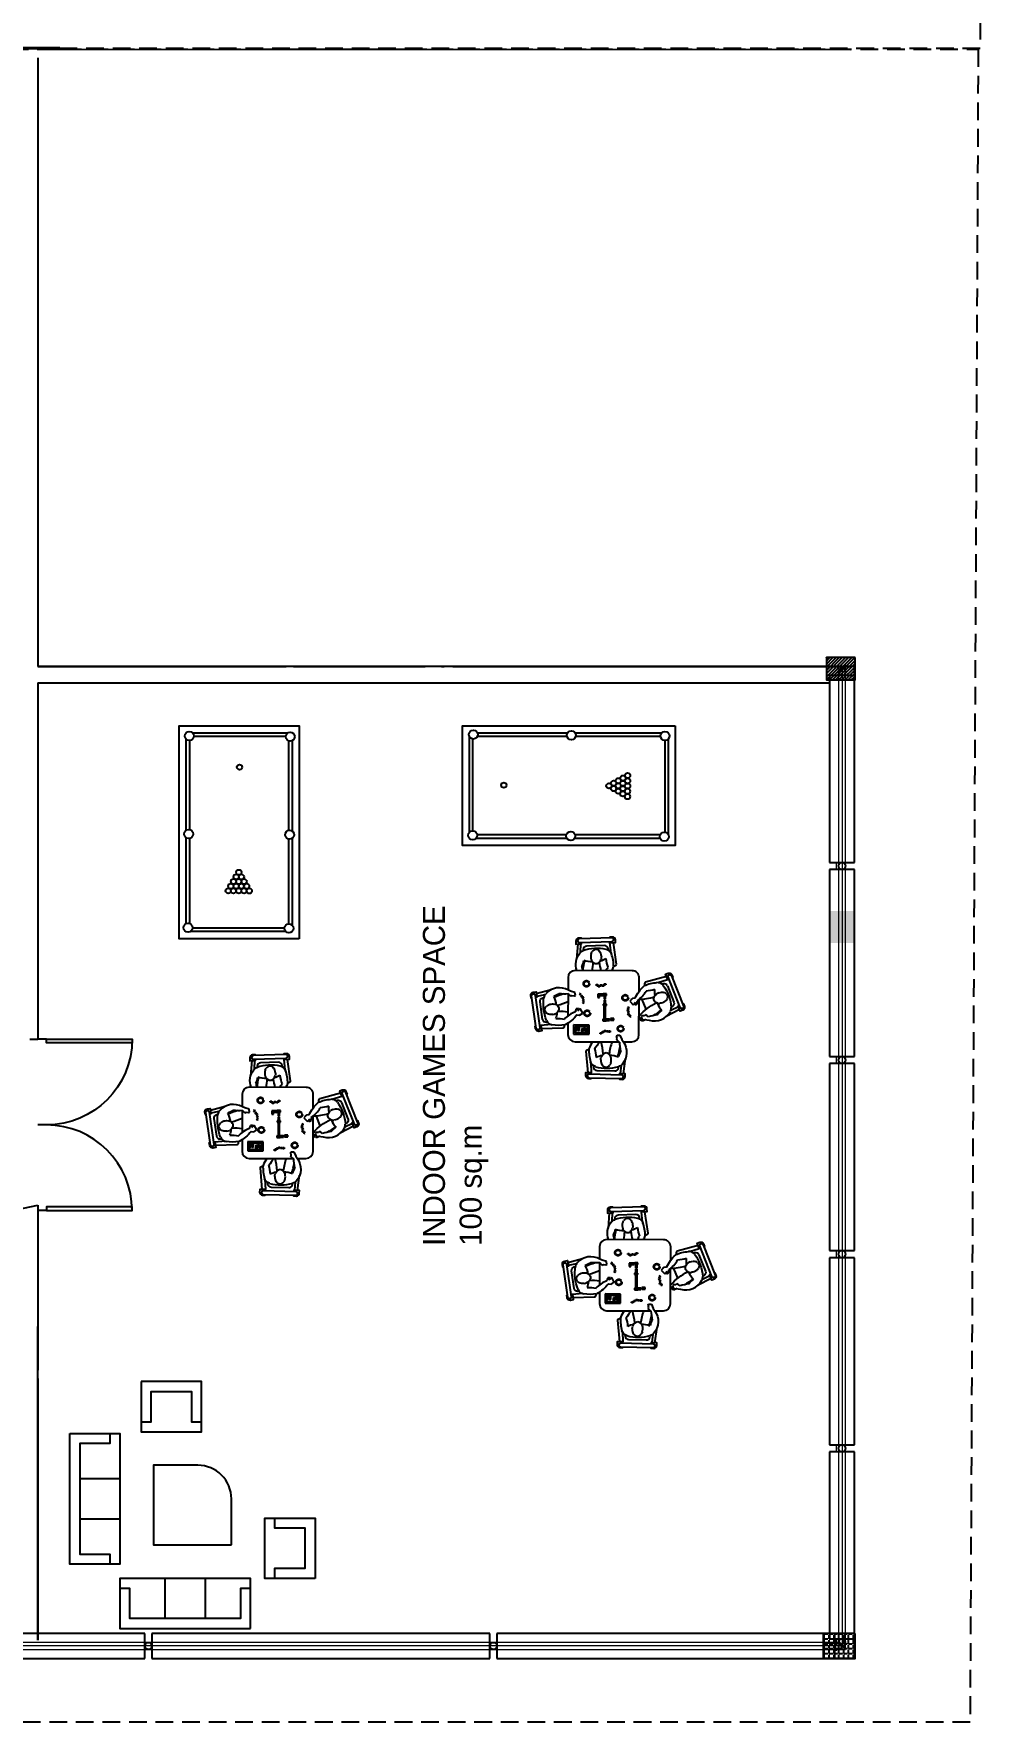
# Model space of a CAD drawing. Header units: metres. Extents: x 511.7 to 565.1, y 73.9 to 159.1.
# Drawn here: x 548.55 to 561.95, y 123.02 to 146.85 of the extents above; entities that cross this region are included whole.
import ezdxf

# ---------------------------------------------------------------- set-up
doc = ezdxf.new("R2010")
doc.units = ezdxf.units.M
doc.header["$MEASUREMENT"] = 0
doc.linetypes.add('DASHED2', pattern=[0.375, 0.25, -0.125])
doc.layers.get('0').update_dxf_attribs({"lineweight": 25})
for name, color, linetype, lineweight in [('A-GLAZ-CWMG', 7, 'Continuous', 9), ('A-WALL', 7, 'Continuous', 9), ('walls', 255, 'Continuous', 25)]:
    doc.layers.add(name, color=color, linetype=linetype, lineweight=lineweight)
doc.layers.add('DEFAULT', color=7, linetype='Continuous')
doc.layers.add('MUEBLES', color=5, linetype='Continuous')
doc.styles.get("Standard").update_dxf_attribs({"font": 'arial.ttf'})

# ---------------------------------------------------------------- blocks, each defined once
blk = doc.blocks.new('*U9')
for p, q in [((0, 0), (0, 100)), ((1000, 0), (1000, 100))]:
    blk.add_line(p, q)
blk.add_lwpolyline([(0, 0), (0, -1000), (43.75, -1000), (43.75, 0)], close=True)
blk.add_arc((0, 0), 1000, 270, 0)
blk = doc.blocks.new('mesadom')
at = {"layer": 'MUEBLES'}
for p, q in [((282.122, 353.513, -0.438), (282.105, 353.297, -0.438)), ((282.11, 353.535, -0.438), (282.11, 353.535, -0.438)), ((282.161, 353.397, -0.438), (282.165, 353.514, -0.438)), ((282.498, 353.49, -0.438), (282.246, 353.481, -0.438)), ((282.592, 353.386, -0.438), (282.576, 353.53, -0.438)), ((282.619, 353.532, -0.438), (282.665, 353.229, -0.438)), ((282.198, 353.434, -0.438), (282.197, 353.418, -0.438)), ((282.552, 353.428, -0.438), (282.549, 353.447, -0.438)), ((281.986, 353.037, -0.438), (281.986, 352.863, -0.438)), ((282.89, 353.137, -0.438), (282.086, 353.137, -0.438)), ((282.99, 352.846, -0.438), (282.99, 353.037, -0.438)), ((283.376, 353.055, -0.438), (283.081, 352.974, -0.438)), ((283.254, 352.97, -0.438), (283.392, 353.014, -0.438)), ((281.514, 352.819, -0.438), (281.514, 352.819, -0.438)), ((281.538, 352.812, -0.438), (281.747, 352.867, -0.438)), ((281.659, 352.794, -0.438), (281.544, 352.768, -0.438)), ((281.629, 352.751, -0.438), (281.645, 352.755, -0.438)), ((281.986, 352.812, -0.438), (281.986, 352.495, -0.438)), ((281.988, 352.812, -0.438), (282.008, 352.789, -0.438)), ((282.022, 352.846, -0.438), (281.991, 352.86, -0.438)), ((282.008, 352.789, -0.438), (282.025, 352.776, -0.438)), ((282.084, 352.826, -0.438), (282.022, 352.846, -0.438)), ((282.025, 352.776, -0.438), (282.041, 352.784, -0.438)), ((282.041, 352.784, -0.438), (282.075, 352.779, -0.438)), ((282.075, 352.779, -0.438), (282.09, 352.787, -0.438)), ((282.09, 352.787, -0.438), (282.084, 352.826, -0.438)), ((283.308, 352.951, -0.438), (283.327, 352.957, -0.438)), ((283.388, 352.927, -0.438), (283.481, 352.693, -0.438)), ((281.628, 352.446, -0.438), (281.592, 352.695, -0.438)), ((282.103, 352.596, -0.438), (282.09, 352.567, -0.438)), ((282.09, 352.567, -0.438), (282.092, 352.554, -0.438)), ((282.134, 352.604, -0.438), (282.103, 352.596, -0.438)), ((282.116, 352.587, -0.438), (282.135, 352.595, -0.438)), ((282.118, 352.569, -0.438), (282.116, 352.587, -0.438)), ((282.158, 352.6, -0.438), (282.118, 352.569, -0.438)), ((282.135, 352.595, -0.438), (282.134, 352.604, -0.438)), ((282.15, 352.509, -0.438), (282.195, 352.534, -0.438)), ((282.195, 352.534, -0.438), (282.158, 352.6, -0.438)), ((282.895, 352.744, -0.438), (282.857, 352.709, -0.438)), ((282.857, 352.709, -0.438), (282.908, 352.654, -0.438)), ((282.932, 352.749, -0.438), (282.895, 352.744, -0.438)), ((282.908, 352.654, -0.438), (282.941, 352.693, -0.438)), ((282.946, 352.677, -0.438), (282.929, 352.664, -0.438)), ((282.929, 352.664, -0.438), (282.932, 352.656, -0.438)), ((282.932, 352.656, -0.438), (282.961, 352.67, -0.438)), ((282.941, 352.693, -0.438), (282.946, 352.677, -0.438)), ((282.961, 352.67, -0.438), (282.966, 352.702, -0.438)), ((282.966, 352.702, -0.438), (282.962, 352.714, -0.438)), ((282.989, 352.233, -0.438), (282.99, 352.734, -0.438)), ((283.09, 352.594, -0.438), (283.034, 352.733, -0.438)), ((283.561, 352.592, -0.438), (283.37, 352.49, -0.438)), ((283.439, 352.581, -0.438), (283.544, 352.633, -0.438)), ((283.458, 352.63, -0.438), (283.443, 352.622, -0.438)), ((283.585, 352.591, -0.438), (283.585, 352.591, -0.438)), ((281.748, 352.373, -0.438), (281.603, 352.362, -0.438)), ((281.61, 352.319, -0.438), (281.916, 352.329, -0.438)), ((281.7, 352.404, -0.438), (281.68, 352.403, -0.438)), ((281.986, 352.396, -0.438), (281.986, 352.233, -0.438)), ((282.113, 352.513, -0.438), (282.15, 352.509, -0.438)), ((283.03, 352.5, -0.438), (283.018, 352.488, -0.438)), ((283.018, 352.488, -0.438), (283.033, 352.451, -0.438)), ((283.065, 352.502, -0.438), (283.03, 352.5, -0.438)), ((283.033, 352.451, -0.438), (283.098, 352.446, -0.438)), ((283.079, 352.514, -0.438), (283.065, 352.502, -0.438)), ((283.098, 352.505, -0.438), (283.079, 352.514, -0.438)), ((283.123, 352.487, -0.438), (283.098, 352.505, -0.438)), ((283.098, 352.446, -0.438), (283.132, 352.44, -0.438)), ((282.086, 352.133, -0.438), (282.712, 352.133, -0.438)), ((282.605, 352.123, -0.438), (282.455, 352.127, -0.438)), ((282.673, 352.212, -0.438), (282.679, 352.228, -0.438)), ((282.682, 352.179, -0.438), (282.673, 352.212, -0.438)), ((282.676, 352.162, -0.438), (282.682, 352.179, -0.438)), ((282.691, 352.147, -0.438), (282.676, 352.162, -0.438)), ((282.679, 352.228, -0.438), (282.719, 352.227, -0.438)), ((282.716, 352.129, -0.438), (282.691, 352.147, -0.438)), ((282.719, 352.227, -0.438), (282.746, 352.167, -0.438)), ((282.746, 352.167, -0.438), (282.764, 352.138, -0.438)), ((282.768, 352.133, -0.438), (282.889, 352.133, -0.438)), ((282.273, 351.694, -0.438), (282.246, 351.999, -0.438)), ((282.31, 351.838, -0.438), (282.317, 351.693, -0.438)), ((282.739, 351.801, -0.438), (282.727, 351.684, -0.438)), ((282.771, 351.683, -0.438), (282.8, 351.897, -0.438)), ((282.347, 351.794, -0.438), (282.348, 351.775, -0.438)), ((282.397, 351.728, -0.438), (282.649, 351.722, -0.438)), ((282.7, 351.766, -0.438), (282.702, 351.782, -0.438))]:
    blk.add_line(p, q, dxfattribs=at)
at = {"layer": 'MUEBLES', "elevation": -0.438}
for points in [[(282.173, 353.585), (282.172, 353.595), (282.132, 353.593, 0.414214), (282.094, 353.552), (282.095, 353.512), (282.175, 353.515), (282.175, 353.535)], [(282.574, 353.55), (282.575, 353.53), (282.655, 353.533), (282.653, 353.573, 0.414214), (282.612, 353.611), (282.572, 353.61), (282.572, 353.6)], [(283.411, 353.021), (283.393, 353.014), (283.363, 353.088), (283.4, 353.103, -0.414214), (283.452, 353.081), (283.467, 353.043), (283.458, 353.04)], [(281.476, 352.748), (281.467, 352.747), (281.461, 352.787, -0.414214), (281.495, 352.832), (281.534, 352.838), (281.546, 352.759), (281.526, 352.756)], [(283.606, 352.668), (283.615, 352.672), (283.63, 352.635, -0.414214), (283.608, 352.583), (283.57, 352.568), (283.541, 352.642), (283.559, 352.65)], [(281.584, 352.36), (281.603, 352.363), (281.615, 352.284), (281.575, 352.278, -0.414214), (281.53, 352.312), (281.524, 352.351), (281.534, 352.353)], [(282.317, 351.673), (282.317, 351.693), (282.237, 351.695), (282.236, 351.655, 0.414214), (282.276, 351.614), (282.316, 351.613), (282.316, 351.623)], [(282.716, 351.614), (282.715, 351.604), (282.755, 351.603, 0.414214), (282.796, 351.642), (282.797, 351.682), (282.717, 351.684), (282.717, 351.664)]]:
    blk.add_lwpolyline(points, format="xyb", dxfattribs=at)
for points in [[(282.142, 353.584, 1), (282.144, 353.534), (282.605, 353.551, 1), (282.603, 353.601)], [(283.617, 352.639, -1), (283.571, 352.621), (283.4, 353.05, -1), (283.446, 353.068)], [(281.472, 352.779, -1), (281.521, 352.786), (281.588, 352.329, -1), (281.539, 352.322)], [(282.747, 351.614, 1), (282.748, 351.664), (282.286, 351.674, 1), (282.285, 351.624)]]:
    blk.add_lwpolyline(points, format="xyb", close=True, dxfattribs=at)
at = {"layer": 'MUEBLES', "linetype": 'DASHED2', "elevation": -0.438}
for points in [[(282.171, 352.798), (282.159, 352.816), (282.147, 352.808), (282.159, 352.79)], [(282.191, 352.772), (282.179, 352.791), (282.167, 352.783), (282.179, 352.764)], [(282.209, 352.749), (282.197, 352.767), (282.185, 352.759), (282.197, 352.741)], [(282.383, 352.941), (282.405, 352.941), (282.405, 352.927), (282.383, 352.927)], [(282.405, 352.757), (282.428, 352.757), (282.428, 352.804), (282.405, 352.804)], [(282.41, 352.924), (282.433, 352.924), (282.433, 352.909), (282.41, 352.909)], [(282.43, 352.806), (282.43, 352.784), (282.477, 352.784), (282.477, 352.806)], [(282.44, 352.937), (282.462, 352.937), (282.462, 352.922), (282.44, 352.922)], [(282.469, 352.934), (282.492, 352.934), (282.492, 352.919), (282.469, 352.919)], [(282.482, 352.809), (282.482, 352.787), (282.528, 352.787), (282.528, 352.809)], [(282.494, 352.735), (282.516, 352.735), (282.516, 352.782), (282.494, 352.782)], [(282.496, 352.951), (282.519, 352.951), (282.519, 352.937), (282.496, 352.937)], [(282.215, 352.682), (282.202, 352.7), (282.19, 352.692), (282.202, 352.674)], [(282.215, 352.717), (282.203, 352.736), (282.191, 352.728), (282.203, 352.709)], [(282.482, 352.666), (282.482, 352.644), (282.528, 352.644), (282.528, 352.666)], [(282.494, 352.674), (282.516, 352.674), (282.516, 352.72), (282.494, 352.72)], [(282.494, 352.595), (282.516, 352.595), (282.516, 352.642), (282.494, 352.642)], [(282.494, 352.548), (282.516, 352.548), (282.516, 352.595), (282.494, 352.595)], [(282.494, 352.502), (282.516, 352.502), (282.516, 352.548), (282.494, 352.548)], [(282.84, 352.573), (282.833, 352.594), (282.819, 352.589), (282.826, 352.568)], [(282.848, 352.604), (282.842, 352.625), (282.828, 352.62), (282.834, 352.599)], [(282.848, 352.514), (282.842, 352.535), (282.828, 352.53), (282.834, 352.509)], [(282.851, 352.545), (282.845, 352.566), (282.831, 352.562), (282.837, 352.541)], [(282.066, 352.24), (282.285, 352.24), (282.285, 352.369), (282.066, 352.369)], [(282.086, 352.26), (282.265, 352.26), (282.265, 352.349), (282.086, 352.349)], [(282.093, 352.291), (282.115, 352.291), (282.115, 352.337), (282.093, 352.337)], [(282.125, 352.291), (282.147, 352.291), (282.147, 352.337), (282.125, 352.337)], [(282.176, 352.272), (282.198, 352.27), (282.204, 352.316), (282.182, 352.319)], [(282.208, 352.292), (282.23, 352.289), (282.236, 352.336), (282.214, 352.338)], [(282.236, 352.266), (282.258, 352.266), (282.258, 352.313), (282.236, 352.313)], [(282.469, 352.278), (282.492, 352.278), (282.492, 352.264), (282.469, 352.264)], [(282.478, 352.45), (282.478, 352.428), (282.525, 352.428), (282.525, 352.45)], [(282.494, 352.455), (282.516, 352.455), (282.516, 352.502), (282.494, 352.502)], [(282.499, 352.291), (282.521, 352.291), (282.521, 352.276), (282.499, 352.276)], [(282.524, 352.454), (282.524, 352.432), (282.571, 352.432), (282.571, 352.454)], [(282.528, 352.288), (282.551, 352.288), (282.551, 352.273), (282.528, 352.273)], [(282.56, 352.286), (282.582, 352.286), (282.582, 352.271), (282.56, 352.271)], [(282.586, 352.462), (282.586, 352.44), (282.633, 352.44), (282.633, 352.462)], [(282.873, 352.493), (282.866, 352.514), (282.852, 352.51), (282.859, 352.488)], [(282.44, 352.259), (282.462, 352.259), (282.462, 352.244), (282.44, 352.244)]]:
    blk.add_lwpolyline(points, close=True, dxfattribs=at)
at = {"layer": 'MUEBLES', "linetype": 'DASHED2'}
for centre, radius in [((282.246, 352.952, -0.438), 0.0445), ((282.246, 352.952, -0.438), 0.0445), ((282.246, 352.952, -0.438), 0.0445), ((282.246, 352.952, -0.438), 0.0345), ((282.794, 352.755, -0.438), 0.0445), ((282.794, 352.755, -0.438), 0.0445), ((282.794, 352.755, -0.438), 0.0445), ((282.794, 352.755, -0.438), 0.0345), ((282.258, 352.535, -0.438), 0.0445), ((282.258, 352.535, -0.438), 0.0445), ((282.258, 352.535, -0.438), 0.0445), ((282.258, 352.535, -0.438), 0.0345), ((282.73, 352.319, -0.438), 0.0445), ((282.73, 352.319, -0.438), 0.0445), ((282.73, 352.319, -0.438), 0.0445), ((282.73, 352.319, -0.438), 0.0345)]:
    blk.add_circle(centre, radius, dxfattribs=at)
at = {"layer": 'MUEBLES'}
for centre, start, end in [((282.086, 353.037, -0.438), 89.9701, 179.9701), ((282.89, 353.037, -0.438), 359.9701, 89.9701), ((282.086, 352.233, -0.438), 179.9701, 269.9701), ((282.889, 352.233, -0.438), 269.9701, 359.9701)]:
    blk.add_arc(centre, 0.1, start, end, dxfattribs=at)
for centre, major_axis, start_param, end_param in [((282.115, 353.543, -0.438), (-0.00681, -0.00732), -2.871052, 0.270541), ((282.247, 353.431, -0.438), (-0.0341, -0.0366), -2.356194, -0.879142), ((282.5, 353.44, -0.438), (0.0366, -0.0341), 0.879142, 2.356194), ((281.942, 353.321, -0.438), (-0.183, -0.197), 1.827706, 2.159926), ((283.792, 352.937, -0.438), (1.181, -1.098), -2.603932, -2.514409), ((282.397, 352.846, -0.438), (0.443, -0.412), 2.109988, 2.660133), ((282.437, 353.338, -0.438), (-0.0905, -0.0973), -1.086606, -0.785398), ((282.437, 353.338, -0.438), (0.0973, -0.0905), -2.356194, -2.054987), ((282.39, 353.359, -0.438), (0.059, -0.0549), 2.86079, 3.28349), ((281.495, 353.302, -0.438), (-0.577, -0.62), 2.123363, 2.259939), ((282.392, 353.314, -0.438), (0.059, -0.0549), -1.712693, -1.289994), ((282.378, 353.379, -0.438), (0.0417, -0.0388), 2.356194, 2.86079), ((282.381, 353.293, -0.438), (0.0417, -0.0388), -1.289994, -0.785398), ((282.378, 353.379, -0.438), (0.0417, -0.0388), 1.851599, 2.356194), ((282.381, 353.293, -0.438), (0.0417, -0.0388), -0.785398, -0.280803), ((282.369, 353.313, -0.438), (0.059, -0.0549), -0.280803, 0.141897), ((283.264, 353.366, -0.438), (-0.577, -0.62), -0.689143, -0.547093), ((282.35, 353.344, -0.438), (0.0755, -0.0702), 1.086606, 1.428899), ((282.35, 353.326, -0.438), (-0.0702, -0.0755), 1.712693, 2.054987), ((282.328, 353.654, -0.438), (-0.269, -0.289), 1.035608, 1.253278), ((282.322, 353.334, -0.438), (-0.0905, -0.0973), 2.356194, 2.657402), ((283.04, 353.371, -0.438), (0.385, -0.358), -2.269914, -2.030028), ((282.063, 353.184, -0.438), (0.415, -0.386), 0.760996, 1.091259), ((282.065, 353.391, -0.438), (0.438, -0.407), 0.310501, 0.408529), ((282.565, 353.225, -0.438), (-0.0681, -0.0732), 2.341679, 2.356195), ((281.744, 352.741, -0.438), (0.0803, -0.0597), 3.048139, 3.623053), ((281.863, 352.635, -0.438), (0.155, 0.208), 0.122887, 1.477343), ((281.436, 352.583, -0.438), (0.236, 0.317), -0.759711, -0.436161), ((281.942, 354.115, -0.438), (1.047, -0.778), -0.993257, -0.896484), ((282.746, 353.041, -0.438), (-0.154, -0.36), 0.989682, 1.469231), ((283.093, 352.948, -0.438), (-0.0256, 0.011), -0.668724, 1.104037), ((283.316, 352.703, -0.438), (-0.052, -0.122), -2.356194, -2.054987), ((283.249, 352.871, -0.438), (-0.0394, -0.0919), 2.602401, 3.62113), ((283.319, 352.754, -0.438), (-0.0317, -0.0741), 2.86079, 3.28349), ((281.735, 352.598, -0.438), (0.0481, 0.0647), 2.86079, 3.28349), ((281.754, 352.56, -0.438), (0.0615, 0.0828), 1.086606, 1.428899), ((281.75, 352.648, -0.438), (0.079, 0.107), -2.356194, -2.054987), ((281.772, 352.562, -0.438), (0.0828, -0.0615), 1.712693, 2.054987), ((282.226, 352.186, -0.438), (0.234, 0.315), 0.989682, 1.469231), ((283.471, 351.23, -0.438), (-1.199, 0.513), -0.993257, -0.896484), ((283.204, 352.689, -0.438), (-0.102, -0.239), 0.122887, 1.477343), ((283.606, 352.839, -0.438), (-0.155, -0.363), -0.759711, -0.436161), ((283.275, 352.78, -0.438), (-0.0948, 0.0406), 1.712693, 2.054987), ((283.292, 352.787, -0.438), (-0.0406, -0.0948), 1.086606, 1.428899), ((283.344, 352.613, -0.438), (-0.0919, 0.0394), 3.048139, 3.623053), ((281.776, 352.469, -0.438), (0.0597, 0.0803), 2.602401, 3.62113), ((281.91, 352.356, -0.438), (0.0224, -0.0166), -0.668724, 1.104037), ((282.834, 351.801, -0.438), (-0.413, 0.433), 0.221732, 0.408529), ((281.64, 351.898, -0.438), (0.613, 0.584), -0.689143, -0.480099), ((283.409, 351.855, -0.438), (0.613, 0.584), 2.046359, 2.259939), ((281.138, 352.358, -0.438), (-1.112, 1.167), -2.603932, -2.514409), ((282.346, 351.997, -0.438), (0.0724, 0.069), 2.341679, 2.356195), ((282.849, 352.007, -0.438), (-0.391, 0.41), 0.760996, 1.091259), ((281.863, 351.88, -0.438), (-0.363, 0.381), -2.269914, -2.030028), ((282.556, 351.554, -0.438), (0.286, 0.273), 1.035608, 1.253278), ((282.582, 351.874, -0.438), (0.0962, 0.0917), 2.356194, 2.657402), ((282.553, 351.866, -0.438), (-0.0711, 0.0747), 1.086606, 1.428899), ((282.554, 351.883, -0.438), (0.0747, 0.0711), 1.712693, 2.054987), ((282.536, 351.897, -0.438), (-0.0556, 0.0584), -0.280803, 0.141897), ((282.525, 351.918, -0.438), (-0.0393, 0.0412), -0.785398, -0.280803), ((282.525, 351.918, -0.438), (-0.0393, 0.0412), -1.289994, -0.785398), ((282.512, 351.853, -0.438), (-0.0556, 0.0584), 2.86079, 3.28349), ((282.513, 351.898, -0.438), (-0.0556, 0.0584), -1.712693, -1.289994), ((282.466, 351.877, -0.438), (0.0962, 0.0917), -1.086606, -0.785398), ((282.466, 351.877, -0.438), (-0.0917, 0.0962), -2.356194, -2.054987), ((282.962, 351.864, -0.438), (0.194, 0.185), 1.827706, 2.159926), ((282.398, 351.778, -0.438), (-0.0345, 0.0362), 0.879142, 2.356194), ((282.536, 352.365, -0.438), (-0.418, 0.438), 2.109988, 2.660133), ((282.523, 351.832, -0.438), (-0.0393, 0.0412), 1.851599, 2.356194), ((282.523, 351.832, -0.438), (-0.0393, 0.0412), 2.356194, 2.86079), ((282.65, 351.772, -0.438), (0.0362, 0.0345), -2.356194, -0.879142)]:
    blk.add_ellipse(centre, major_axis=major_axis, ratio=1, start_param=start_param, end_param=end_param, dxfattribs=at)
at = {"layer": 'MUEBLES', "extrusion": (0, 0, -1)}
for centre, major_axis, start_param, end_param in [((282.355, 353.226, -0.438), (-0.177, -0.19), 0.473254, 1.477343), ((282.228, 353.323, -0.438), (0.0732, -0.0681), 3.048139, 3.623053), ((282.328, 353.654, -0.438), (-0.269, -0.289), -0.759711, -0.436161), ((282.409, 353.346, -0.438), (-0.0702, -0.0755), 1.086606, 1.428899), ((282.409, 353.328, -0.438), (0.0755, -0.0702), 1.712693, 2.054987), ((282.367, 353.358, -0.438), (-0.0549, -0.059), 2.86079, 3.28349), ((282.322, 353.334, -0.438), (-0.0905, -0.0973), -2.356194, -2.054987), ((282.502, 353.341, -0.438), (-0.0681, -0.0732), 2.602401, 3.62113), ((280.913, 352.879, -0.438), (0.955, -0.888), -0.993257, -0.948315), ((282.862, 352.95, -0.438), (-0.267, -0.287), 1.31947, 1.469231), ((282.637, 353.229, -0.438), (0.0204, -0.019), -0.668724, 1.104037), ((281.507, 352.813, -0.438), (0.00597, 0.00803), -2.871052, 0.270541), ((282.243, 352.662, -0.438), (0.486, -0.361), 2.109988, 2.660133), ((281.694, 353.023, -0.438), (0.16, 0.215), 1.827706, 2.159926), ((282.407, 351.273, -0.438), (1.294, -0.962), -2.603932, -2.514409), ((283.472, 352.492, -0.438), (-0.55, 0.235), 0.040584, 0.408529), ((282.964, 353.577, -0.438), (-0.333, -0.779), -0.689143, -0.429092), ((283.284, 352.406, -0.438), (-0.521, 0.223), 0.760996, 1.091259), ((283.118, 352.881, -0.438), (-0.0394, -0.0919), 2.341679, 2.356195), ((283.059, 353.374, -0.438), (-0.483, 0.207), -2.269914, -2.030028), ((283.278, 352.737, -0.438), (-0.0741, 0.0317), -0.280803, 0.141897), ((283.297, 352.726, -0.438), (-0.0406, -0.0948), 1.712693, 2.054987), ((283.606, 352.839, -0.438), (-0.155, -0.363), 1.035608, 1.253278), ((283.316, 352.703, -0.438), (-0.052, -0.122), 2.356194, 2.657402), ((283.314, 352.732, -0.438), (-0.0948, 0.0406), 1.086606, 1.428899), ((283.341, 352.909, -0.438), (-0.046, 0.0197), 0.879142, 2.356194), ((282.84, 352.574, -0.438), (-0.557, 0.238), 2.109988, 2.660133), ((283.334, 352.772, -0.438), (-0.0523, 0.0224), 1.851599, 2.356194), ((283.311, 352.775, -0.438), (-0.0741, 0.0317), 2.86079, 3.28349), ((283.334, 352.772, -0.438), (-0.0523, 0.0224), 2.356194, 2.86079), ((281.641, 352.703, -0.438), (0.0298, 0.0401), -2.356194, -0.879142), ((281.716, 352.584, -0.438), (0.0457, -0.034), 2.356194, 2.86079), ((281.716, 352.584, -0.438), (0.0457, -0.034), 1.851599, 2.356194), ((281.738, 352.576, -0.438), (0.0647, -0.0481), 2.86079, 3.28349), ((281.746, 352.618, -0.438), (0.0828, -0.0615), 1.086606, 1.428899), ((281.767, 352.533, -0.438), (0.079, 0.107), -1.086606, -0.785398), ((281.75, 352.648, -0.438), (0.079, 0.107), 2.356194, 2.657402), ((281.767, 352.533, -0.438), (0.107, -0.079), -2.356194, -2.054987), ((281.763, 352.621, -0.438), (0.0615, 0.0828), 1.712693, 2.054987), ((281.436, 352.583, -0.438), (0.236, 0.317), 1.035608, 1.253278), ((281.783, 352.582, -0.438), (0.0647, -0.0481), -1.712693, -1.289994), ((281.631, 353.466, -0.438), (0.505, 0.68), 2.070433, 2.259939), ((281.779, 352.605, -0.438), (0.0647, -0.0481), -0.280803, 0.141897), ((281.801, 352.597, -0.438), (0.0457, -0.034), -1.289994, -0.785398), ((281.889, 351.715, -0.438), (0.505, 0.68), -0.689143, -0.52477), ((281.801, 352.597, -0.438), (0.0457, -0.034), -0.785398, -0.280803), ((282.902, 352.753, -0.438), (-0.0079, -0.0184), 0.36156, 0.655401), ((283.622, 351.934, -0.438), (-0.333, -0.779), 1.900708, 2.259939), ((282.357, 353.886, -0.438), (-1.482, 0.635), -2.603932, -2.514409), ((283.254, 352.74, -0.438), (-0.0523, 0.0224), -0.785398, -0.280803), ((283.254, 352.74, -0.438), (-0.0523, 0.0224), -1.289994, -0.785398), ((283.269, 352.759, -0.438), (-0.0741, 0.0317), -1.712693, -1.289994), ((283.458, 352.35, -0.438), (-0.106, -0.247), 1.827706, 2.159926), ((283.273, 352.81, -0.438), (-0.122, 0.052), -2.356194, -2.054987), ((283.273, 352.81, -0.438), (-0.052, -0.122), -1.086606, -0.785398), ((283.435, 352.674, -0.438), (-0.0197, -0.046), -2.356194, -0.879142), ((283.591, 352.599, -0.438), (-0.00394, -0.00919), -2.871052, 0.270541), ((281.678, 352.453, -0.438), (0.0401, -0.0298), 0.879142, 2.356194), ((281.85, 352.929, -0.438), (0.454, -0.338), 0.760996, 1.091259), ((281.844, 351.935, -0.438), (0.422, -0.314), -2.269914, -2.030028), ((281.901, 352.428, -0.438), (0.0597, 0.0803), 2.341679, 2.356195), ((281.648, 352.889, -0.438), (0.48, -0.357), 0.040584, 0.408529), ((282.141, 352.503, -0.438), (0.0119, 0.0161), 0.36156, 0.655401), ((283.008, 352.489, -0.438), (-0.0079, -0.0184), 0.915395, 1.900708), ((283.071, 352.505, -0.438), (-0.0334, -0.0781), 0.100782, 0.915395), ((283.04, 352.448, -0.438), (-0.0079, -0.0184), -0.847393, 0.100782), ((282.357, 353.886, -0.438), (-1.482, 0.635), -2.443156, -2.418189), ((282.066, 352.29, -0.438), (0.284, 0.27), 1.172846, 1.469231), ((284.016, 352.243, -0.438), (-0.9, 0.944), -0.993257, -0.896484), ((282.556, 351.984, -0.438), (0.188, 0.179), 0.122887, 1.477343), ((282.274, 351.997, -0.438), (-0.0192, 0.0202), -0.668724, 1.104037), ((282.401, 351.878, -0.438), (0.0724, 0.069), 2.602401, 3.62113), ((282.582, 351.874, -0.438), (0.0962, 0.0917), -2.356194, -2.054987), ((282.535, 351.853, -0.438), (0.0584, 0.0556), 2.86079, 3.28349), ((282.556, 351.554, -0.438), (0.286, 0.273), -0.759711, -0.436161), ((282.495, 351.867, -0.438), (0.0747, 0.0711), 1.086606, 1.428899), ((282.495, 351.885, -0.438), (-0.0711, 0.0747), 1.712693, 2.054987), ((282.676, 351.879, -0.438), (-0.069, 0.0724), 3.048139, 3.623053)]:
    blk.add_ellipse(centre, major_axis=major_axis, ratio=1, start_param=start_param, end_param=end_param, dxfattribs=at)
blk = doc.blocks.new('tretr')
at = {"layer": 'DEFAULT', "color": 7, "linetype": 'Continuous'}
for p, q in [((40.6, 253), (-19.8, 253)), ((39.5, 193.1), (-19.8, 193.1)), ((-168.7, 65.1), (-168.7, 125.4)), ((-108.8, 66.1), (-108.8, 125.4))]:
    blk.add_line(p, q, dxfattribs=at)
for points in [[(-19.8, 416.8), (-19.8, 341.8), (-109.8, 341.8), (-109.8, 416.8)], [(55.2, 320.4), (-19.8, 320.4), (-19.8, 125.4), (55.2, 125.4)], [(-313.6, 157.1), (-238.6, 157.1), (-238.6, 247.1), (-313.6, 247.1)], [(-236.1, 50.4), (-236.1, 125.4), (-41.1, 125.4), (-41.1, 50.4)]]:
    blk.add_lwpolyline(points, close=True, dxfattribs=at)
for points in [[(-19.8, 356.8), (-34.8, 356.8), (-34.8, 401.8), (-94.8, 401.8), (-94.8, 356.8), (-109.8, 356.8)], [(-4.8, 320.4), (-4.8, 305.4), (40.2, 305.4), (40.2, 140.4), (-4.8, 140.4), (-4.8, 125.4)], [(-253.6, 157.1), (-253.6, 172.1), (-298.6, 172.1), (-298.6, 232.1), (-253.6, 232.1), (-253.6, 247.1)], [(-236.1, 110.4), (-221.1, 110.4), (-221.1, 65.4), (-56.1, 65.4), (-56.1, 110.4), (-41.1, 110.4)]]:
    blk.add_lwpolyline(points, dxfattribs=at)
blk.add_lwpolyline([(-69.8, 291.8), (-138.6, 291.8, 0.414214), (-188.6, 241.8), (-188.6, 175.4), (-69.8, 175.4)], format="xyb", close=True, dxfattribs=at)
blk = doc.blocks.new('Circular Mullion - 50mm Radius-196059-_1_plinth')
at = {"layer": 'A-GLAZ-CWMG', "color": 253, "true_color": 0xaaaaaa}
for p, q in [((22657, -14511), (22657, -17251)), ((22707, -14511), (22707, -17301)), ((22757, -17351), (22757, -14511))]:
    blk.add_line(p, q, dxfattribs=at)
at = {"layer": 'A-GLAZ-CWMG', "color": 253, "true_color": 0xaaaaaa, "flags": 128}
for points in [[(22657, -17251), (22661, -17255), (22671, -17266), (22688, -17282), (22707, -17301)], [(22707, -17301), (22726, -17320), (22742, -17336), (22753, -17347), (22757, -17351)]]:
    blk.add_lwpolyline(points, dxfattribs=at)
blk = doc.blocks.new('Circular Mullion - 50mm Radius-196178-_1_plinth')
at = {"layer": 'A-GLAZ-CWMG', "color": 253, "true_color": 0xaaaaaa}
for p, q in [((8041, -17251), (3169, -17251)), ((8041, -17301), (3169, -17301)), ((3169, -17351), (8041, -17351))]:
    blk.add_line(p, q, dxfattribs=at)
blk = doc.blocks.new('Circular Mullion - 50mm Radius-196303-_1_plinth')
at = {"layer": 'A-GLAZ-CWMG', "color": 253, "true_color": 0xaaaaaa}
for p, q in [((22657, -17251), (17785, -17251)), ((22707, -17301), (17785, -17301)), ((17785, -17351), (22757, -17351))]:
    blk.add_line(p, q, dxfattribs=at)
at = {"layer": 'A-GLAZ-CWMG', "color": 253, "true_color": 0xaaaaaa, "flags": 128}
for points in [[(22707, -17301), (22688, -17282), (22671, -17266), (22661, -17255), (22657, -17251)], [(22757, -17351), (22753, -17347), (22742, -17336), (22726, -17320), (22707, -17301)]]:
    blk.add_lwpolyline(points, dxfattribs=at)
blk = doc.blocks.new('Circular Mullion - 50mm Radius-196063-_1_plinth')
at = {"layer": 'A-GLAZ-CWMG', "color": 253, "true_color": 0xaaaaaa}
for p, q in [((22657, -11771), (22657, -14511)), ((22707, -11771), (22707, -14511)), ((22757, -14511), (22757, -11771))]:
    blk.add_line(p, q, dxfattribs=at)
blk = doc.blocks.new('Circular Mullion - 50mm Radius-196304-_1_plinth')
at = {"layer": 'A-GLAZ-CWMG', "color": 253, "true_color": 0xaaaaaa}
for p, q in [((22657, -3551), (22657, -6291)), ((22707, -3501), (22707, -6291)), ((22757, -6291), (22757, -3451))]:
    blk.add_line(p, q, dxfattribs=at)
at = {"layer": 'A-GLAZ-CWMG', "color": 253, "true_color": 0xaaaaaa, "flags": 128}
for points in [[(22707, -3501), (22688, -3520), (22671, -3536), (22661, -3547), (22657, -3551)], [(22757, -3451), (22753, -3455), (22742, -3466), (22726, -3482), (22707, -3501)]]:
    blk.add_lwpolyline(points, dxfattribs=at)
blk = doc.blocks.new('Circular Mullion - 50mm Radius-196248-_1_plinth')
at = {"layer": 'A-GLAZ-CWMG', "lineweight": 25}
for start, end in [(0, 180), (180, 360)]:
    blk.add_arc((-50, 0), 50, start, end, dxfattribs=at)
blk = doc.blocks.new('Circular Mullion - 50mm Radius-196183-_1_plinth')
at = {"layer": 'A-GLAZ-CWMG', "lineweight": 25}
for start, end in [(0, 180), (180, 360)]:
    blk.add_arc((0, 0), 50, start, end, dxfattribs=at)
blk = doc.blocks.new('Circular Mullion - 50mm Radius-196265-_1_plinth')
at = {"layer": 'A-GLAZ-CWMG', "lineweight": 25}
for start, end in [(0, 180), (180, 360)]:
    blk.add_arc((-50, 0), 50, start, end, dxfattribs=at)
blk = doc.blocks.new('Circular Mullion - 50mm Radius-196268-_1_plinth')
at = {"layer": 'A-GLAZ-CWMG', "lineweight": 25}
for start, end in [(360, 180), (180, 360)]:
    blk.add_arc((-50, 0), 50, start, end, dxfattribs=at)
blk = doc.blocks.new('Circular Mullion - 50mm Radius-196067-_1_plinth')
at = {"layer": 'A-GLAZ-CWMG', "lineweight": 25}
for start, end in [(0, 180), (180, 360)]:
    blk.add_arc((0, 0), 50, start, end, dxfattribs=at)

msp = doc.modelspace()

# ---------------------------------------------------------------- hatches: boundary and pattern name
h = msp.add_hatch()
h.set_pattern_fill('ANGLE', color=256, scale=0.22)
h.set_pattern_definition([(0, (-147.6533, 48.98411), (0, 0.0605), [0.044, -0.0165]), (90, (-147.6533, 48.98411), (-0.0605, 4e-18), [0.044, -0.0165])])
h.paths.add_polyline_path([(561.945, 159.033), (561.495, 159.033), (561.495, 158.683), (561.945, 158.683)])
h.paths.add_polyline_path([(561.946, 154.475), (561.596, 154.475), (561.596, 154.025), (561.946, 154.025)])
h.paths.add_polyline_path([(560.151, 134.471), (559.801, 134.471), (559.801, 134.021), (560.151, 134.021), (560.151, 134.022)])
h.paths.add_polyline_path([(514.24, 124.273), (513.79, 124.273), (513.79, 123.923), (514.24, 123.923)])
h.paths.add_polyline_path([(513.946, 124.097, -1), (513.846, 124.097, -1)], flags=16)
h.paths.add_polyline_path([(514.03, 134.372), (513.794, 134.372), (513.794, 133.922), (514.03, 133.922)])
h.paths.add_polyline_path([(514.144, 134.372), (514.03, 134.372), (514.03, 133.922), (514.144, 133.922)])
h.paths.add_polyline_path([(520.178, 154.035), (519.944, 154.035), (519.944, 153.585), (520.178, 153.585)])
h.paths.add_polyline_path([(520.294, 154.035), (520.178, 154.035), (520.178, 153.585), (520.294, 153.585)])
h = msp.add_hatch()
h.set_pattern_fill('ANSI31', color=256, scale=0.25)
h.set_pattern_definition([(45, (-151.230793, 61.032498), (-0.0220970869, 0.0220970869), [])])
h.paths.add_polyline_path([(559.746, 138.047), (559.746, 137.732), (560.151, 137.732), (560.151, 138.047)])
h = msp.add_hatch()
h.set_pattern_fill('ANGLE', color=256, scale=0.25)
h.set_pattern_definition([(0, (-147.6533, 48.98411), (0, 0.06875), [0.05, -0.01875]), (90, (-147.6533, 48.98411), (-0.06875, 4e-18), [0.05, -0.01875])])
h.paths.add_polyline_path([(559.701, 123.921), (560.151, 123.921), (560.151, 124.271), (559.701, 124.271)])

# ---------------------------------------------------------------- linework, layer by layer
for p, q in [((548.611, 146.638), (544.91, 146.646)), ((552.242, 146.636), (552.357, 146.636)), ((548.496, 132.661), (548.611, 132.661))]:
    msp.add_line(p, q)
at = {"transparency": 33554572}
msp.add_line((548.611, 146.638), (560.092, 146.632), dxfattribs=at)
at = {"lineweight": 25, "ltscale": 0.25}
for p, q in [((551.662, 146.636), (554.016, 146.636)), ((548.611, 137.921), (552.118, 137.921)), ((548.611, 137.921), (549.724, 137.921)), ((556.885, 137.921), (548.611, 137.921)), ((554.348, 137.921), (548.611, 137.921)), ((552.118, 137.921), (548.611, 137.921)), ((552.118, 137.921), (549.839, 137.921)), ((549.839, 137.921), (551.069, 137.921)), ((550.916, 137.921), (551.069, 137.921)), ((554.348, 137.921), (552.223, 137.921)), ((552.223, 137.921), (554.082, 137.921)), ((554.312, 137.921), (554.348, 137.921)), ((560.096, 137.921), (554.472, 137.921)), ((554.472, 137.921), (560.096, 137.921)), ((557.478, 137.921), (557.325, 137.921)), ((560.142, 137.921), (557.325, 137.921)), ((560.096, 137.921), (558.67, 137.921)), ((548.611, 137.691), (548.883, 137.691)), ((548.611, 137.691), (559.79, 137.691)), ((548.611, 124.176), (548.611, 128.605)), ((548.611, 127.872), (548.611, 124.176))]:
    msp.add_line(p, q, dxfattribs=at)
at = {"color": 1, "linetype": 'DASHED2', "transparency": 33554572}
for points in [[(511.682, 146.746), (511.792, 155.946), (511.73, 159.067), (561.937, 159.021), (561.918, 146.646), (541.684, 146.646), (541.684, 146.646)], [(535.102, 146.638), (561.889, 146.635), (561.774, 123.019), (535.446, 123.019)]]:
    msp.add_lwpolyline(points, dxfattribs=at)
for points in [[(560.151, 138.047), (559.746, 138.047), (559.746, 137.732), (560.151, 137.732)], [(560.151, 124.271), (559.701, 124.271), (559.701, 123.921), (560.151, 123.921)]]:
    msp.add_lwpolyline(points, close=True)
msp.add_arc((545.417, 145.723), 15.733, 258.022, 281.7096)
at = {"layer": 'A-WALL', "lineweight": 25}
for p, q in [((548.923, 146.657), (546.587, 146.657)), ((560.142, 137.797), (559.79, 137.797)), ((559.79, 137.797), (559.79, 135.157)), ((560.142, 135.157), (560.142, 137.921)), ((559.79, 135.157), (560.142, 135.157)), ((560.142, 135.057), (559.79, 135.057)), ((559.79, 135.057), (559.79, 132.417)), ((560.142, 132.417), (560.142, 135.057)), ((559.79, 132.417), (560.142, 132.417)), ((560.142, 132.317), (559.79, 132.317)), ((559.79, 132.317), (559.79, 129.677)), ((560.142, 129.677), (560.142, 132.317)), ((559.79, 129.677), (560.142, 129.677)), ((560.142, 129.577), (559.79, 129.577)), ((559.79, 129.577), (559.79, 126.937)), ((560.142, 126.937), (560.142, 129.577)), ((559.79, 126.937), (560.142, 126.937)), ((560.142, 126.837), (559.79, 126.837)), ((559.79, 126.837), (559.79, 124.197)), ((560.142, 124.197), (560.142, 126.837)), ((550.122, 124.273), (545.35, 124.273)), ((550.122, 123.921), (550.122, 124.273)), ((554.994, 124.273), (550.222, 124.273)), ((550.222, 124.273), (550.222, 123.921)), ((554.994, 123.921), (554.994, 124.273)), ((559.866, 124.273), (555.094, 124.273)), ((555.094, 124.273), (555.094, 123.921)), ((559.79, 124.197), (560.142, 124.197)), ((559.866, 123.921), (559.866, 124.273)), ((545.35, 123.921), (550.122, 123.921)), ((550.222, 123.921), (554.994, 123.921)), ((555.094, 123.921), (559.866, 123.921))]:
    msp.add_line(p, q, dxfattribs=at)
at = {"layer": 'A-WALL'}
for p, q in [((559.885, 135.157), (559.885, 135.057)), ((559.885, 132.417), (559.885, 132.317)), ((559.885, 129.677), (559.885, 129.577)), ((559.885, 126.937), (559.885, 126.837)), ((559.885, 124.197), (559.885, 124.136)), ((559.885, 124.059), (559.885, 124.027))]:
    msp.add_line(p, q, dxfattribs=at)
at = {"layer": 'MUEBLES'}
for points in [[(552.3, 134.08), (550.606, 134.08), (550.606, 137.087), (552.3, 137.087)], [(557.612, 137.087), (557.612, 135.394), (554.605, 135.394), (554.605, 137.087)]]:
    msp.add_lwpolyline(points, close=True, dxfattribs=at)
for points in [[(550.706, 136.987), (550.706, 136.987), (550.706, 136.987)], [(550.706, 135.61), (550.706, 136.896)], [(550.756, 135.619), (550.756, 136.878)], [(550.794, 136.987), (552.143, 136.987)], [(550.813, 136.937), (552.111, 136.937)], [(552.15, 136.873), (552.15, 135.609)], [(552.2, 136.874), (552.2, 135.6)], [(554.705, 135.582), (554.705, 136.931)], [(554.755, 135.601), (554.755, 136.898)], [(554.819, 136.987), (556.093, 136.987)], [(554.82, 136.937), (556.084, 136.937)], [(556.198, 136.987), (557.421, 136.987)], [(556.207, 136.937), (557.403, 136.937)], [(557.462, 136.88), (557.462, 135.583)], [(557.512, 136.987), (557.512, 136.987), (557.512, 136.987)], [(557.512, 136.9), (557.512, 135.551)], [(550.706, 134.294), (550.706, 135.504)], [(550.756, 134.295), (550.756, 135.495)], [(552.15, 135.486), (552.15, 134.289)], [(552.2, 135.495), (552.2, 134.272)], [(554.706, 135.494), (554.705, 135.494), (554.705, 135.494)], [(556.083, 135.494), (554.797, 135.494)], [(556.074, 135.544), (554.814, 135.544)], [(557.399, 135.494), (556.189, 135.494)], [(557.398, 135.544), (556.197, 135.544)], [(552.092, 134.23), (550.795, 134.23)], [(552.112, 134.18), (550.763, 134.18)], [(552.2, 134.181), (552.2, 134.18), (552.199, 134.18)]]:
    msp.add_lwpolyline(points, dxfattribs=at)
for centre, radius in [((550.75, 136.941), 0.0634), ((552.174, 136.932), 0.0634), ((554.761, 136.962), 0.0634), ((556.145, 136.952), 0.0634), ((557.466, 136.943), 0.0634), ((551.459, 136.502), 0.0372), ((556.807, 136.31), 0.0372), ((556.873, 136.347), 0.0372), ((556.938, 136.309), 0.0372), ((556.939, 136.384), 0.0372), ((555.191, 136.247), 0.0372), ((556.675, 136.237), 0.0372), ((556.74, 136.199), 0.0372), ((556.741, 136.274), 0.0372), ((556.806, 136.236), 0.0372), ((556.806, 136.162), 0.0372), ((556.872, 136.198), 0.0372), ((556.871, 136.124), 0.0372), ((556.872, 136.273), 0.0372), ((556.937, 136.161), 0.0372), ((556.937, 136.086), 0.0372), ((556.938, 136.235), 0.0372), ((550.741, 135.557), 0.0634), ((552.165, 135.547), 0.0634), ((554.751, 135.538), 0.0634), ((556.136, 135.529), 0.0634), ((557.457, 135.52), 0.0634), ((551.374, 134.887), 0.0372), ((551.411, 134.953), 0.0372), ((551.448, 134.886), 0.0372), ((551.449, 135.017), 0.0372), ((551.486, 134.952), 0.0372), ((551.523, 134.886), 0.0372), ((551.299, 134.756), 0.0372), ((551.336, 134.822), 0.0372), ((551.373, 134.756), 0.0372), ((551.411, 134.821), 0.0372), ((551.447, 134.755), 0.0372), ((551.485, 134.821), 0.0372), ((551.522, 134.755), 0.0372), ((551.559, 134.82), 0.0372), ((551.596, 134.754), 0.0372), ((550.732, 134.236), 0.0634), ((552.156, 134.226), 0.0634)]:
    msp.add_circle(centre, radius, dxfattribs=at)
at = {"layer": 'walls', "lineweight": 25, "ltscale": 0.25}
for p, q in [((548.61, 146.516), (548.611, 141.506)), ((548.611, 146.516), (548.611, 144.282)), ((548.611, 145.987), (548.611, 143.915)), ((548.61, 142.523), (548.61, 142.159)), ((548.611, 141.621), (548.611, 139.687)), ((548.611, 139.802), (548.611, 137.921)), ((548.611, 137.691), (548.611, 132.661)), ((548.611, 130.317), (548.611, 127.987))]:
    msp.add_line(p, q, dxfattribs=at)

# ---------------------------------------------------------------- block references
at = {"lineweight": 0, "rotation": 359.858168570407}
for p in [(273.239, -218.808, 0.438), (268.637, -220.455, 0.438), (273.684, -222.605, 0.438)]:
    msp.add_blockref('mesadom', p, dxfattribs=at)
at = {"yscale": 0.0012100000000000001, "zscale": 0.0012100000000000001}
for p, xscale, rotation in [((548.733, 132.661), -0.0012100000000000001, 90), ((548.732, 130.241), 0.0012100000000000001, 90.00000000000001)]:
    msp.add_blockref('*U9', p, dxfattribs=dict(at, xscale=xscale, rotation=rotation))
at = {"color": 1, "lineweight": 20, "xscale": 0.009453125000000001, "yscale": 0.009453125000000001, "zscale": 0.009453125000000001, "rotation": 269.99999999999994}
msp.add_blockref('tretr', (548.585, 124.863), dxfattribs=at)
at = {"layer": 'A-GLAZ-CWMG', "color": 253, "true_color": 0xaaaaaa, "xscale": 0.001, "yscale": 0.001, "zscale": 0.001}
for name, p in [('Circular Mullion - 50mm Radius-196304-_1_plinth', (537.259, 141.398)), ('Circular Mullion - 50mm Radius-196063-_1_plinth', (537.259, 146.878)), ('Circular Mullion - 50mm Radius-196063-_1_plinth', (537.259, 144.138)), ('Circular Mullion - 50mm Radius-196063-_1_plinth', (537.259, 141.398)), ('Circular Mullion - 50mm Radius-196059-_1_plinth', (537.259, 141.398)), ('Circular Mullion - 50mm Radius-196178-_1_plinth', (542.131, 141.398)), ('Circular Mullion - 50mm Radius-196178-_1_plinth', (547.003, 141.398)), ('Circular Mullion - 50mm Radius-196303-_1_plinth', (537.259, 141.398))]:
    msp.add_blockref(name, p, dxfattribs=at)
at = {"layer": 'A-GLAZ-CWMG', "extrusion": (0, 0, -1), "xscale": 0.001, "yscale": 0.001, "zscale": 0.001}
for name, p, rotation in [('Circular Mullion - 50mm Radius-196265-_1_plinth', (-559.966, 137.897), 90.00000000000006), ('Circular Mullion - 50mm Radius-196067-_1_plinth', (-559.966, 135.107), 90.00000000000006), ('Circular Mullion - 50mm Radius-196067-_1_plinth', (-559.966, 132.367), 90.00000000000006), ('Circular Mullion - 50mm Radius-196067-_1_plinth', (-559.966, 129.627), 90.00000000000006), ('Circular Mullion - 50mm Radius-196067-_1_plinth', (-559.966, 126.887), 90.00000000000006), ('Circular Mullion - 50mm Radius-196183-_1_plinth', (-550.172, 124.097), 180), ('Circular Mullion - 50mm Radius-196183-_1_plinth', (-555.044, 124.097), 180), ('Circular Mullion - 50mm Radius-196248-_1_plinth', (-559.966, 124.097), 180)]:
    msp.add_blockref(name, p, dxfattribs=dict(at, rotation=rotation))
at = {"layer": 'A-GLAZ-CWMG', "xscale": 0.001, "yscale": 0.001, "zscale": 0.001, "rotation": 269.9999999999999}
msp.add_blockref('Circular Mullion - 50mm Radius-196268-_1_plinth', (559.966, 124.097), dxfattribs=at)

# ---------------------------------------------------------------- texts
at = {"insert": (554.048, 129.743), "char_height": 0.31113, "attachment_point": 1, "rotation": 90}
msp.add_mtext_dynamic_manual_height_columns('{\\fStylus BT|b0|i0|c0|p34;\\C7;INDOOR GAMES SPACE\\P100 sq.m}', width=5.72513, gutter_width=1, heights=[-0.958], dxfattribs=at)

doc.saveas('drawing.dxf')
